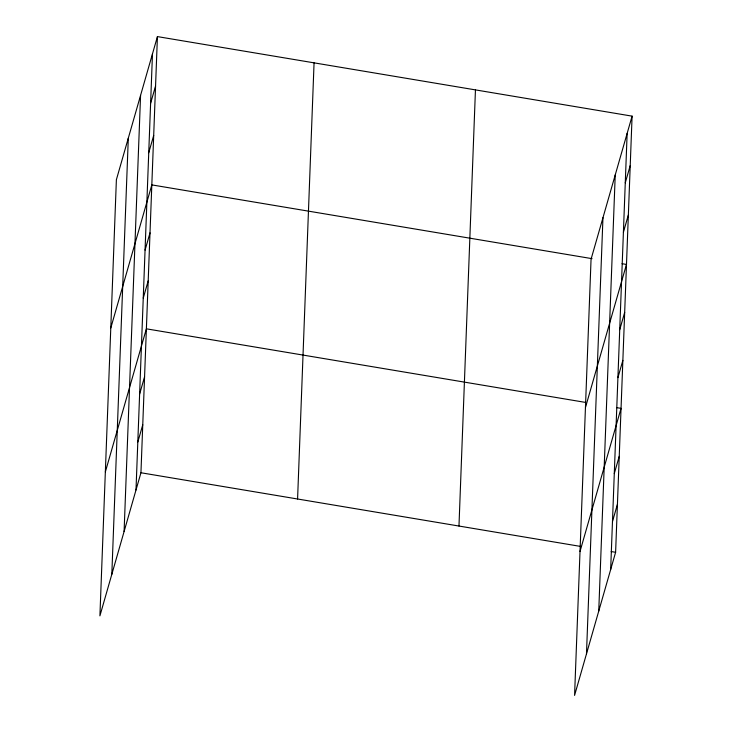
<?xml version="1.0" encoding="UTF-8"?>
<svg xmlns="http://www.w3.org/2000/svg" width="732" height="732" viewBox="0 0 732 732"><rect width="100%" height="100%" fill="white"/><g stroke="black" fill="none" stroke-linecap="round" stroke-linejoin="round"><path stroke-width="1.1" d="M111.822 574.327L128.301 138.174M124.092 531.533L140.571 95.38M135.996 490.001L152.476 53.848M157.426 36.6L116.388 179.706L99.909 615.859L140.947 472.753L157.426 36.6L632.091 116.141L615.612 552.294L574.574 695.4L591.053 259.247L632.091 116.141M297.585 498.995L314.065 62.851M458.973 526.043L475.452 89.899M586.478 653.868L602.958 217.715M598.749 611.074L615.228 174.93M610.662 569.542L627.141 133.398M150.609 103.285L155.559 86.028M148.742 152.714L153.693 135.457M110.788 328L151.826 184.894L592.051 258.661M145.064 250.115L150.014 232.868M143.252 298.098L148.203 280.841M105.353 471.93L146.382 328.824L585.499 402.408M139.629 394.045L144.57 376.797M137.817 442.027L142.758 424.77M625.274 182.826L630.225 165.578M623.408 232.254L628.349 215.007M585.454 407.541L626.482 264.435L622.044 263.694M619.73 329.665L624.671 312.408M617.909 377.639L622.859 360.391M580.009 551.471L621.047 408.365L616.6 407.623M614.285 473.595L619.235 456.338M612.474 521.568L617.424 504.321M140.947 472.753L581.171 546.52M611.165 551.553L615.612 552.294"/></g></svg>
